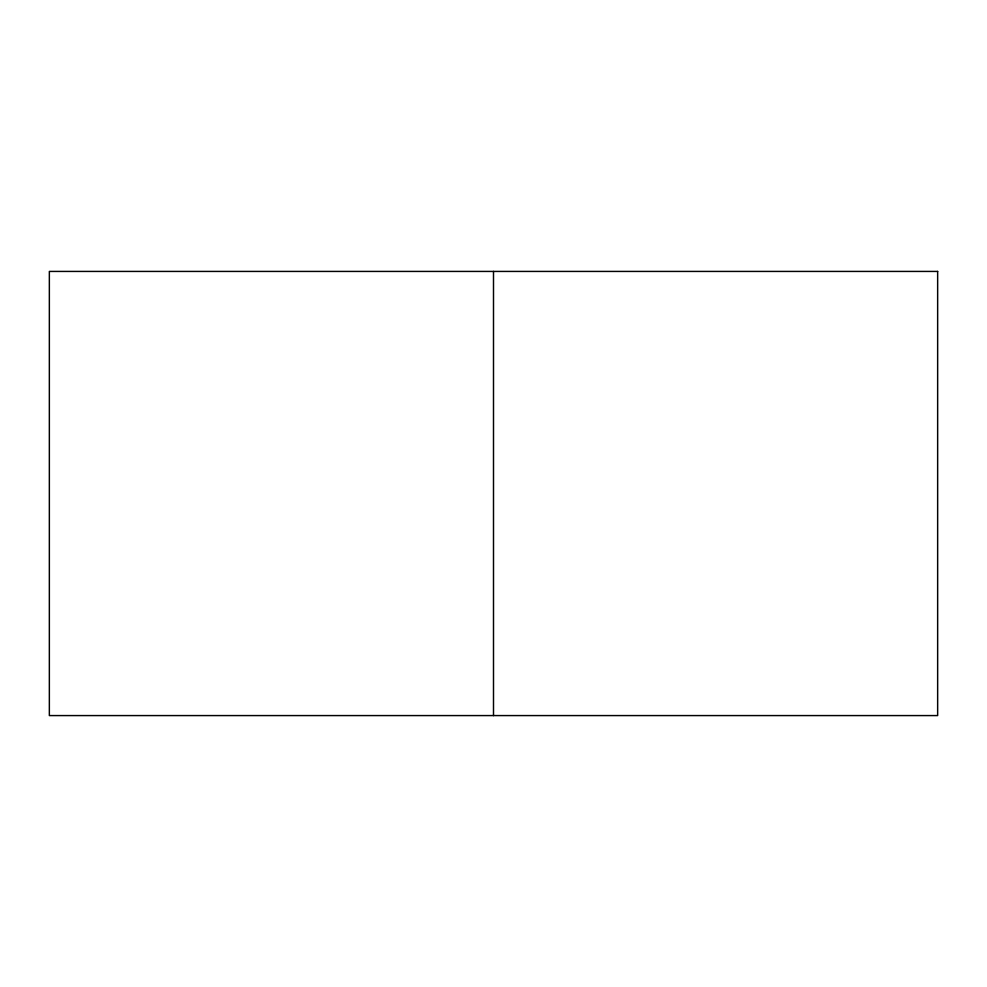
<?xml version="1.0" encoding="UTF-8"?>
<svg xmlns="http://www.w3.org/2000/svg" width="987" height="987" viewBox="0 0 987 987"><rect width="100%" height="100%" fill="white"/><g stroke="black" fill="none" stroke-linecap="round" stroke-linejoin="round"><path stroke-width="1.48" d="M493.5 271.425L493.5 715.575M937.65 271.425L49.35 271.425L49.35 715.575L937.65 715.575L937.65 271.425"/></g></svg>
